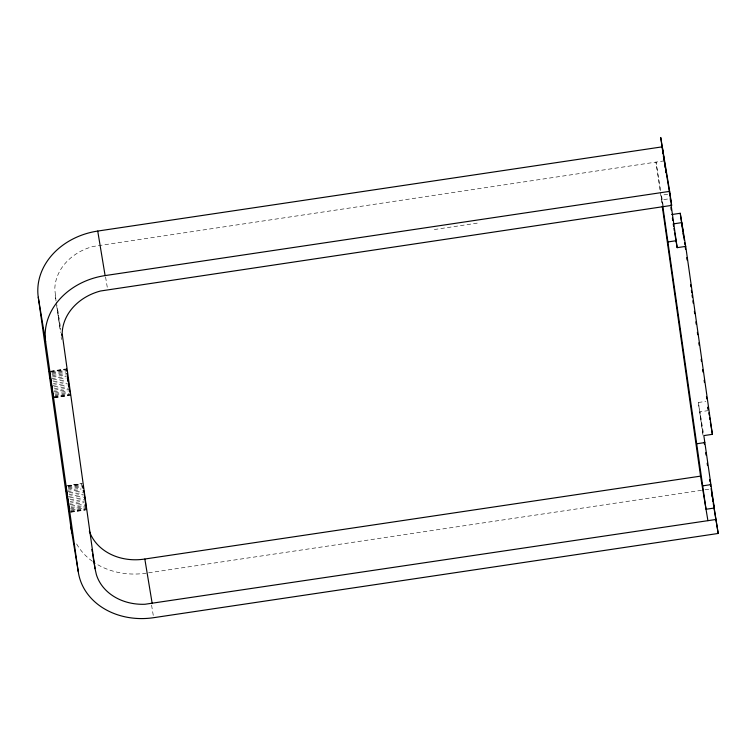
<?xml version="1.0" encoding="UTF-8"?>
<svg xmlns="http://www.w3.org/2000/svg" width="756" height="756" viewBox="0 0 756 756"><rect width="100%" height="100%" fill="white"/><g stroke="black" fill="none" stroke-linecap="round" stroke-linejoin="round"><path stroke-width="0.57" stroke-dasharray="3.78 2.83" d="M664.278 160.858L93.177 246.456A51.096 42.459 -9.4 0 0 54.81 289.142L56.01 301.001M667.68 194.283L661.462 195.209L663.163 205.481M434.294 229.54L477.886 223.029M662.568 204.555L661.906 199.877L670.194 198.639M50.529 371.234L65.139 369.051M50.529 371.461L66.263 369.117M50.671 371.905L65.281 369.722M51.777 372.406L66.386 370.232M52.051 373.266L65.536 371.253M52.041 374.333L65.526 372.321M52.419 375.552L67.029 373.37M52.4 376.942L65.885 374.929M51.748 378.595L66.358 376.412M52.844 380.051L66.33 378.038M53.374 381.714L65.734 379.862M53.345 383.453L65.706 381.61M52.769 385.333L67.378 383.15M53.865 386.911L67.35 384.899M54.394 388.565L66.755 386.722M54.366 390.19L67.851 388.178M53.714 391.844L68.323 389.661M54.819 393.073L68.305 391.06M55.207 394.282L67.567 392.44M55.188 395.35L68.673 393.337M54.337 396.38L70.072 394.027M54.328 397.051L68.938 394.868M54.47 397.495L70.204 395.142M54.46 397.722L69.07 395.539M66.774 485.721L81.383 483.547M67.898 485.787L82.508 483.604M68.04 486.231L81.525 484.218M68.031 486.902L81.516 484.889M68.305 487.762L81.79 485.749M68.286 488.83L81.771 486.817M67.549 490.209L81.034 488.196M67.52 491.608L81.005 489.595M69.117 492.921L82.602 490.909M69.098 494.547L82.584 492.534M68.494 496.371L83.103 494.188M702.985 435.191L698.346 402.494L705.839 401.379M69.59 497.949L83.075 495.936M70.138 499.659L83.623 497.646M70.11 501.398L83.595 499.395M69.514 503.231L84.124 501.048M69.486 504.847L84.096 502.674M708.457 410.574L699.895 411.85L703.042 434.038M71.083 506.17L84.568 504.157M71.064 507.56L85.674 505.386M70.327 508.939L86.061 506.596M71.433 509.846L84.918 507.834M70.582 510.867L86.316 508.523M70.573 511.547L85.182 509.364M70.714 511.982L86.449 509.638M70.714 512.218L85.315 510.035M148.601 572.812L703.827 489.973M704.998 489.793L709.657 489.104M698.346 402.494L703.449 433.349M660.706 190.635L655.981 162.096L660.12 191.277M105.566 276.98L107.456 288.395M151.569 605.131L153.459 616.546M55.188 295.161L56.142 300.954M56.331 302.116L60.867 329.493M660.29 192.449L662.114 205.292M57.683 310.234L60.499 330.089M56.672 305.679L60.489 332.545M61.151 337.223L61.482 339.557M661.906 199.877L661.113 194.122M146.267 573.161A68.172 56.653 -9.4 0 1 93.338 561.944M92.393 561.283A68.172 56.653 -9.4 0 1 75.723 542.26"/><path stroke-width="1.13" d="M711.103 488.603L718.2 533.462L153.648 617.69A68.172 56.653 -9.4 0 1 78.255 571.659L70.884 527.121L38.263 297.221A68.172 56.653 -9.4 0 1 97.732 231.062L662.284 146.834L664.609 163.192M78.255 571.659L45.634 341.75A68.172 56.653 -9.4 0 1 105.103 275.59L669.655 191.362L671.649 205.386L100.548 290.994A51.096 42.459 -9.4 0 0 62.181 333.68L95.048 568.682L96.362 574.56A51.096 42.459 -9.4 0 0 145.001 604.261L716.206 519.438M671.668 214.553L680.239 213.277L685.72 246.39L712.388 434.331L703.827 435.607L714.316 508.023L706.028 509.26L662.738 205.717M667.879 241.948L676.166 240.71M674.721 232.961L677.159 247.666L685.72 246.39M696.522 443.81L704.809 442.572M89.331 531.081A51.096 42.459 -9.4 0 0 144.273 559.109L700.547 476.138L707.918 520.676M702.485 485.881L710.782 484.643M70.062 394.698L70.195 395.379L70.072 394.027M669.419 192.024L669.759 193.971M66.66 371.083L66.263 368.881L66.386 370.232M86.042 507.663L86.307 509.194M707.937 407.456L708.277 409.535M708.826 412.833L709.204 415.101M709.582 417.359L709.95 419.627M710.328 421.886L712.388 434.331M669.655 191.362L660.735 137.479L663.059 153.837M662.728 151.502L663.069 153.581M663.418 155.66L671.649 205.386M673.596 226.167L673.218 223.908L681.789 222.633L684.265 240.143M673.974 228.435L674.343 230.693M709.591 479.474L709.969 481.752M710.347 484.038L710.725 486.325M711.774 494.641L712.152 496.919M712.53 499.206L712.908 501.483M713.286 503.77L718.2 533.462M97.732 231.062L105.103 275.59M144.831 559.053L152.202 603.581M61.614 334.029L61.992 336.297M91.863 549.414L92.232 551.682M92.61 553.95L95.048 568.682M38.263 297.221L45.634 341.75M82.905 485.579L83.273 487.866M67.029 373.37L67.482 376.252M69.127 388.971L69.429 390.89M67.653 377.339L68.333 381.837M68.475 384.728L68.805 386.921M83.727 490.738L84.067 492.931M84.228 494.027L85.693 503.987M68.503 382.99L69.004 386.382M67.624 379.002L67.955 381.27M69.155 387.422L69.817 392.099M684.605 242.478L684.936 244.812M685.267 247.146L685.597 249.48M686.75 257.654L687.081 259.988M690.568 284.502L690.899 286.836M691.39 290.332L691.721 292.666M692.052 295.001L692.383 297.344M692.883 300.841L693.214 303.175M694.377 311.349L694.707 313.683M695.86 321.858L696.2 324.192M697.353 332.356L697.684 334.691M698.846 342.865L699.177 345.199M701.162 359.213L701.492 361.548M702.655 369.712L702.985 372.046M704.148 380.221L704.479 382.555M706.463 396.569L706.794 398.903M707.956 407.068L708.287 409.402M680.239 213.277L682.725 230.788M683.055 233.122L683.386 235.456M670.194 198.639L670.534 200.973M671.026 204.479L677.159 247.666M664.94 165.526L665.271 167.86M665.601 170.194L665.932 172.529M670.903 207.56L671.233 209.894M672.396 218.068L672.727 220.402M704.195 442.213L704.526 444.547M705.688 452.721L706.019 455.055M707.181 463.23L707.512 465.564M663.39 156.171L663.721 158.505M662.275 206.454L700.547 476.138M85.815 504.857L86.449 509.638M82.895 486.647L83.132 488.385M669.731 195.331L669.41 192.884M72.198 533.339A68.172 56.653 -9.4 0 1 70.884 527.121M49.405 371.394L53.336 397.892L49.405 371.394M65.649 485.891L69.59 512.388L65.649 485.891"/></g></svg>
